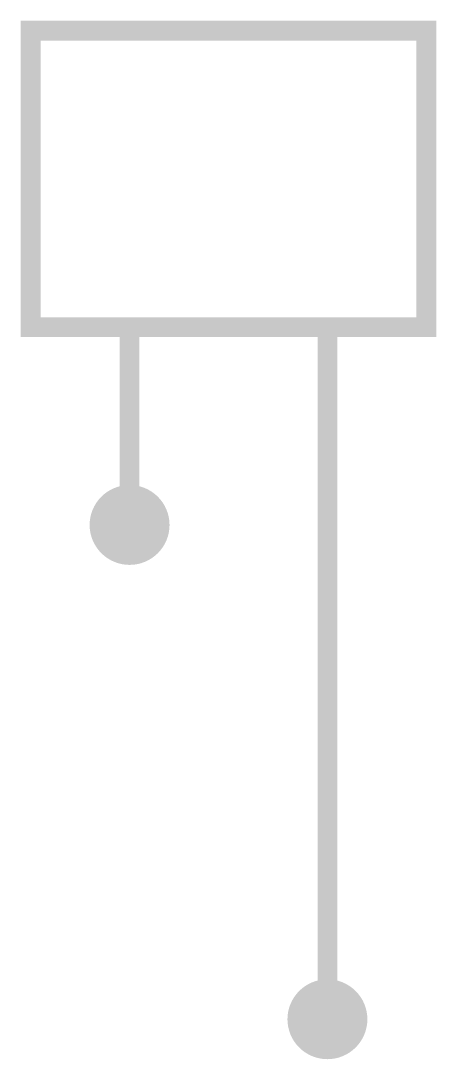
# Model space of a CAD drawing. Header units: inches. Extents: x -6.1 to -1.9, y -2.9 to 7.6.
import ezdxf

# ---------------------------------------------------------------- set-up
doc = ezdxf.new("R2010")
doc.units = ezdxf.units.IN
doc.header["$MEASUREMENT"] = 0

msp = doc.modelspace()

# ---------------------------------------------------------------- linework, layer by layer
at = {"const_width": 0.2}
msp.add_lwpolyline([(-6, 7.5), (-2, 7.5), (-2, 4.5), (-6, 4.5)], close=True, dxfattribs=at)
for points in [[(-5, 2.5), (-5, 4.5)], [(-3, -2.5), (-3, 4.5)]]:
    msp.add_lwpolyline(points, dxfattribs=at)
at = {"const_width": 0.404}
for points in [[(-5.202, 2.5, 1), (-4.798, 2.5, 1)], [(-3.202, -2.5, 1), (-2.798, -2.5, 1)]]:
    msp.add_lwpolyline(points, format="xyb", close=True, dxfattribs=at)

doc.saveas('drawing.dxf')
